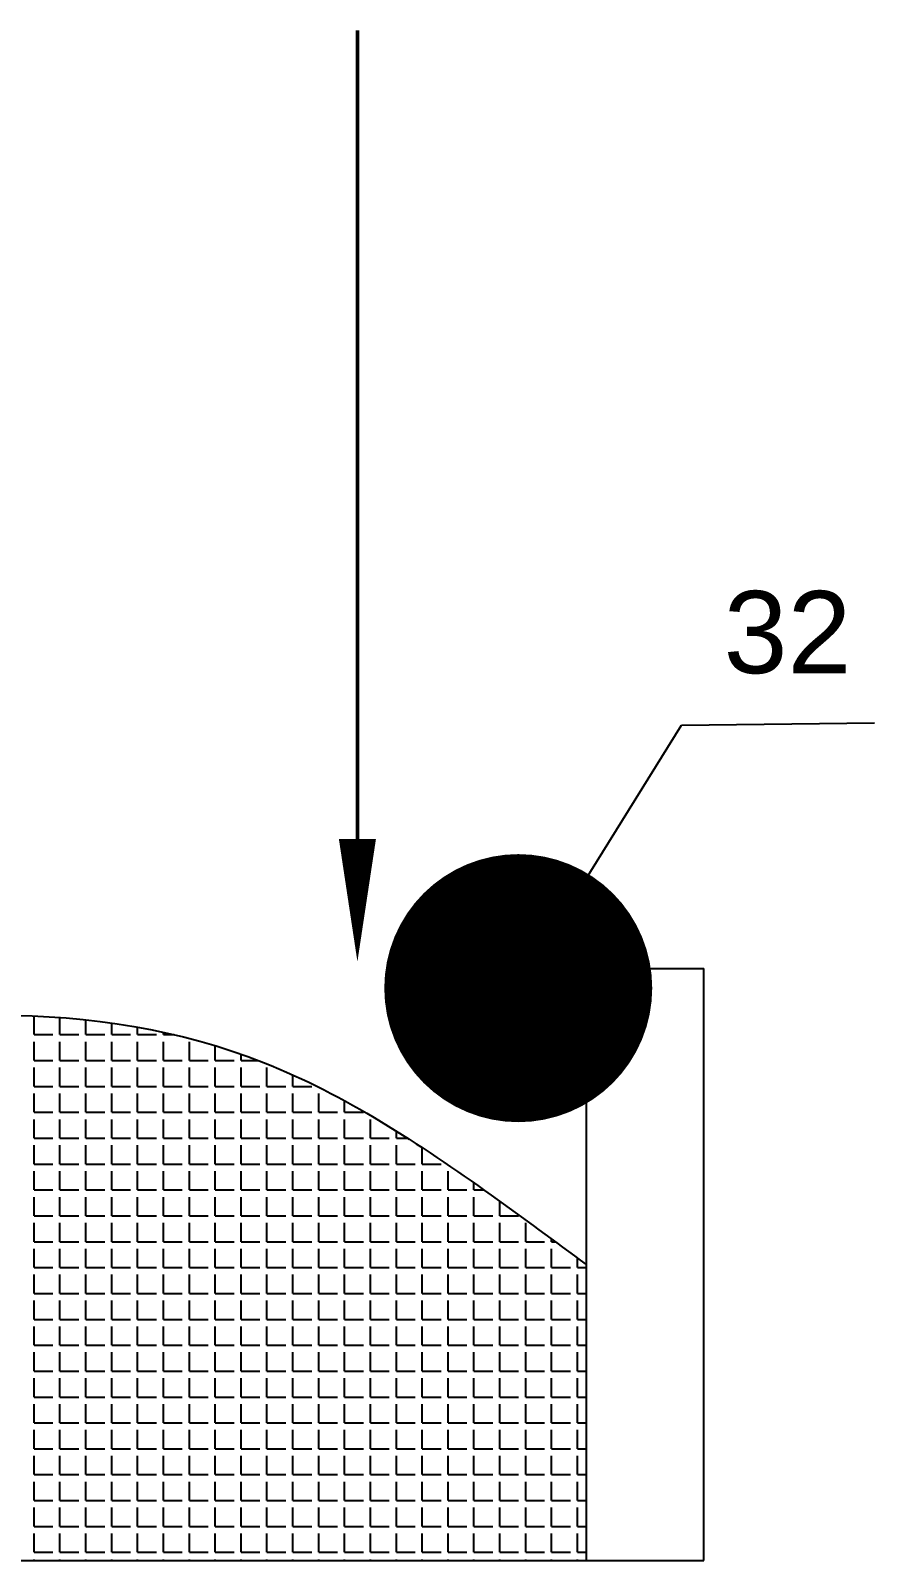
# Model space of a CAD drawing. Header units: millimetres. Extents: x 3322 to 3742, y 971 to 1565.
# Drawn here: x 3413.54 to 3437.16, y 1055.19 to 1097.99 of the extents above; entities that cross this region are included whole.
import ezdxf

# ---------------------------------------------------------------- set-up
doc = ezdxf.new("R2010")
doc.units = ezdxf.units.MM
doc.layers.add('设备', color=7, linetype='Continuous')
doc.layers.add('设备连接线', color=7, linetype='Continuous', lineweight=50)
doc.styles.get("Standard").update_dxf_attribs({"font": 'arial.ttf'})
doc.dimstyles.new('ISO-25', dxfattribs={"dimtxt": 2.5, "dimasz": 2.5, "dimexe": 1.25, "dimexo": 0.625, "dimtad": 1, "dimtxsty": 'Standard', "dimcen": 2.5, "dimadec": 0, "dimazin": 0, "dimtfac": 1, "dimtmove": 0, "dimatfit": 3, "dimfxl": 1, "dimarcsym": 0})

msp = doc.modelspace()

# ---------------------------------------------------------------- hatches: boundary and pattern name
at = {"layer": '设备'}
h = msp.add_hatch(color=256, dxfattribs=at)
edge = h.paths.add_edge_path()
edge.add_arc((3427.191, 1071.212), 0.167, 0, 360)

# ---------------------------------------------------------------- linework, layer by layer
at = {"layer": '设备', "ltscale": 0.5}
for p, q in [((3431.759, 1078.562), (3437.157, 1078.629)), ((3429.089, 1071.749), (3432.378, 1071.749))]:
    msp.add_line(p, q, dxfattribs=at)
at = {"layer": '设备'}
for p, q in [((3429.089, 1071.749), (3429.089, 1055.192)), ((3432.378, 1055.192), (3432.378, 1071.749)), ((3413.637, 1069.902), (3413.637, 1070.423)), ((3414.361, 1069.902), (3414.361, 1070.384)), ((3415.085, 1069.902), (3415.085, 1070.319)), ((3415.809, 1069.902), (3415.809, 1070.23)), ((3416.534, 1069.902), (3416.534, 1070.113)), ((3413.637, 1069.902), (3414.163, 1069.902)), ((3413.637, 1069.178), (3413.637, 1069.705)), ((3414.361, 1069.902), (3414.888, 1069.902)), ((3414.361, 1069.178), (3414.361, 1069.705)), ((3415.085, 1069.902), (3415.612, 1069.902)), ((3415.085, 1069.178), (3415.085, 1069.705)), ((3415.809, 1069.902), (3416.336, 1069.902)), ((3415.809, 1069.178), (3415.809, 1069.705)), ((3416.534, 1069.902), (3417.06, 1069.902)), ((3416.534, 1069.178), (3416.534, 1069.705)), ((3417.258, 1069.902), (3417.258, 1069.97)), ((3417.258, 1069.902), (3417.555, 1069.902)), ((3417.258, 1069.178), (3417.258, 1069.705)), ((3417.982, 1069.178), (3417.982, 1069.705)), ((3418.706, 1069.178), (3418.706, 1069.593)), ((3419.43, 1069.178), (3419.43, 1069.356)), ((3413.637, 1069.178), (3414.163, 1069.178)), ((3413.637, 1068.454), (3413.637, 1068.98)), ((3414.361, 1069.178), (3414.888, 1069.178)), ((3414.361, 1068.454), (3414.361, 1068.98)), ((3415.085, 1069.178), (3415.612, 1069.178)), ((3415.085, 1068.454), (3415.085, 1068.98)), ((3415.809, 1069.178), (3416.336, 1069.178)), ((3415.809, 1068.454), (3415.809, 1068.98)), ((3416.534, 1069.178), (3417.06, 1069.178)), ((3416.534, 1068.454), (3416.534, 1068.98)), ((3417.258, 1069.178), (3417.784, 1069.178)), ((3417.258, 1068.454), (3417.258, 1068.98)), ((3417.982, 1069.178), (3418.509, 1069.178)), ((3417.982, 1068.454), (3417.982, 1068.98)), ((3418.706, 1069.178), (3419.233, 1069.178)), ((3418.706, 1068.454), (3418.706, 1068.98)), ((3419.43, 1069.178), (3419.916, 1069.178)), ((3419.43, 1068.454), (3419.43, 1068.98)), ((3420.155, 1068.454), (3420.155, 1068.98)), ((3413.637, 1068.454), (3414.163, 1068.454)), ((3414.361, 1068.454), (3414.888, 1068.454)), ((3415.085, 1068.454), (3415.612, 1068.454)), ((3415.809, 1068.454), (3416.336, 1068.454)), ((3416.534, 1068.454), (3417.06, 1068.454)), ((3417.258, 1068.454), (3417.784, 1068.454)), ((3417.982, 1068.454), (3418.509, 1068.454)), ((3418.706, 1068.454), (3419.233, 1068.454)), ((3419.43, 1068.454), (3419.957, 1068.454)), ((3420.155, 1068.454), (3420.681, 1068.454)), ((3420.879, 1068.454), (3420.879, 1068.776)), ((3420.879, 1068.454), (3421.406, 1068.454)), ((3413.637, 1067.729), (3413.637, 1068.256)), ((3414.361, 1067.729), (3414.361, 1068.256)), ((3415.085, 1067.729), (3415.085, 1068.256)), ((3415.809, 1067.729), (3415.809, 1068.256)), ((3416.534, 1067.729), (3416.534, 1068.256)), ((3417.258, 1067.729), (3417.258, 1068.256)), ((3417.982, 1067.729), (3417.982, 1068.256)), ((3418.706, 1067.729), (3418.706, 1068.256)), ((3419.43, 1067.729), (3419.43, 1068.256)), ((3420.155, 1067.729), (3420.155, 1068.256)), ((3420.879, 1067.729), (3420.879, 1068.256)), ((3421.603, 1067.729), (3421.603, 1068.256)), ((3422.327, 1067.729), (3422.327, 1068.053)), ((3413.637, 1067.729), (3414.163, 1067.729)), ((3413.637, 1067.005), (3413.637, 1067.532)), ((3414.361, 1067.729), (3414.888, 1067.729)), ((3414.361, 1067.005), (3414.361, 1067.532)), ((3415.085, 1067.729), (3415.612, 1067.729)), ((3415.085, 1067.005), (3415.085, 1067.532)), ((3415.809, 1067.729), (3416.336, 1067.729)), ((3415.809, 1067.005), (3415.809, 1067.532)), ((3416.534, 1067.729), (3417.06, 1067.729)), ((3416.534, 1067.005), (3416.534, 1067.532)), ((3417.258, 1067.729), (3417.784, 1067.729)), ((3417.258, 1067.005), (3417.258, 1067.532)), ((3417.982, 1067.729), (3418.509, 1067.729)), ((3417.982, 1067.005), (3417.982, 1067.532)), ((3418.706, 1067.729), (3419.233, 1067.729)), ((3418.706, 1067.005), (3418.706, 1067.532)), ((3419.43, 1067.729), (3419.957, 1067.729)), ((3419.43, 1067.005), (3419.43, 1067.532)), ((3420.155, 1067.729), (3420.681, 1067.729)), ((3420.155, 1067.005), (3420.155, 1067.532)), ((3420.879, 1067.729), (3421.406, 1067.729)), ((3420.879, 1067.005), (3420.879, 1067.532)), ((3421.603, 1067.729), (3422.13, 1067.729)), ((3421.603, 1067.005), (3421.603, 1067.532)), ((3422.327, 1067.729), (3422.854, 1067.729)), ((3422.327, 1067.005), (3422.327, 1067.532)), ((3423.051, 1067.005), (3423.051, 1067.532)), ((3423.776, 1067.005), (3423.776, 1067.205)), ((3413.637, 1067.005), (3414.163, 1067.005)), ((3413.637, 1066.281), (3413.637, 1066.808)), ((3414.361, 1067.005), (3414.888, 1067.005)), ((3414.361, 1066.281), (3414.361, 1066.808)), ((3415.085, 1067.005), (3415.612, 1067.005)), ((3415.085, 1066.281), (3415.085, 1066.808)), ((3415.809, 1067.005), (3416.336, 1067.005)), ((3415.809, 1066.281), (3415.809, 1066.808)), ((3416.534, 1067.005), (3417.06, 1067.005)), ((3416.534, 1066.281), (3416.534, 1066.808)), ((3417.258, 1067.005), (3417.784, 1067.005)), ((3417.258, 1066.281), (3417.258, 1066.808)), ((3417.982, 1067.005), (3418.509, 1067.005)), ((3417.982, 1066.281), (3417.982, 1066.808)), ((3418.706, 1067.005), (3419.233, 1067.005)), ((3418.706, 1066.281), (3418.706, 1066.808)), ((3419.43, 1067.005), (3419.957, 1067.005)), ((3419.43, 1066.281), (3419.43, 1066.808)), ((3420.155, 1067.005), (3420.681, 1067.005)), ((3420.155, 1066.281), (3420.155, 1066.808)), ((3420.879, 1067.005), (3421.406, 1067.005)), ((3420.879, 1066.281), (3420.879, 1066.808)), ((3421.603, 1067.005), (3422.13, 1067.005)), ((3421.603, 1066.281), (3421.603, 1066.808)), ((3422.327, 1067.005), (3422.854, 1067.005)), ((3422.327, 1066.281), (3422.327, 1066.808)), ((3423.051, 1067.005), (3423.578, 1067.005)), ((3423.051, 1066.281), (3423.051, 1066.808)), ((3423.776, 1067.005), (3424.091, 1067.005)), ((3423.776, 1066.281), (3423.776, 1066.808)), ((3424.5, 1066.281), (3424.5, 1066.741)), ((3413.637, 1066.281), (3414.163, 1066.281)), ((3414.361, 1066.281), (3414.888, 1066.281)), ((3415.085, 1066.281), (3415.612, 1066.281)), ((3415.809, 1066.281), (3416.336, 1066.281)), ((3416.534, 1066.281), (3417.06, 1066.281)), ((3417.258, 1066.281), (3417.784, 1066.281)), ((3417.982, 1066.281), (3418.509, 1066.281)), ((3418.706, 1066.281), (3419.233, 1066.281)), ((3419.43, 1066.281), (3419.957, 1066.281)), ((3420.155, 1066.281), (3420.681, 1066.281)), ((3420.879, 1066.281), (3421.406, 1066.281)), ((3421.603, 1066.281), (3422.13, 1066.281)), ((3422.327, 1066.281), (3422.854, 1066.281)), ((3423.051, 1066.281), (3423.578, 1066.281)), ((3423.776, 1066.281), (3424.302, 1066.281)), ((3424.5, 1066.281), (3425.027, 1066.281)), ((3413.637, 1065.557), (3413.637, 1066.084)), ((3414.361, 1065.557), (3414.361, 1066.084)), ((3415.085, 1065.557), (3415.085, 1066.084)), ((3415.809, 1065.557), (3415.809, 1066.084)), ((3416.534, 1065.557), (3416.534, 1066.084)), ((3417.258, 1065.557), (3417.258, 1066.084)), ((3417.982, 1065.557), (3417.982, 1066.084)), ((3418.706, 1065.557), (3418.706, 1066.084)), ((3419.43, 1065.557), (3419.43, 1066.084)), ((3420.155, 1065.557), (3420.155, 1066.084)), ((3420.879, 1065.557), (3420.879, 1066.084)), ((3421.603, 1065.557), (3421.603, 1066.084)), ((3422.327, 1065.557), (3422.327, 1066.084)), ((3423.051, 1065.557), (3423.051, 1066.084)), ((3423.776, 1065.557), (3423.776, 1066.084)), ((3424.5, 1065.557), (3424.5, 1066.084)), ((3425.224, 1065.557), (3425.224, 1066.084)), ((3413.637, 1065.557), (3414.163, 1065.557)), ((3413.637, 1064.833), (3413.637, 1065.359)), ((3414.361, 1065.557), (3414.888, 1065.557)), ((3414.361, 1064.833), (3414.361, 1065.359)), ((3415.085, 1065.557), (3415.612, 1065.557)), ((3415.085, 1064.833), (3415.085, 1065.359)), ((3415.809, 1065.557), (3416.336, 1065.557)), ((3415.809, 1064.833), (3415.809, 1065.359)), ((3416.534, 1065.557), (3417.06, 1065.557)), ((3416.534, 1064.833), (3416.534, 1065.359)), ((3417.258, 1065.557), (3417.784, 1065.557)), ((3417.258, 1064.833), (3417.258, 1065.359)), ((3417.982, 1065.557), (3418.509, 1065.557)), ((3417.982, 1064.833), (3417.982, 1065.359)), ((3418.706, 1065.557), (3419.233, 1065.557)), ((3418.706, 1064.833), (3418.706, 1065.359)), ((3419.43, 1065.557), (3419.957, 1065.557)), ((3419.43, 1064.833), (3419.43, 1065.359)), ((3420.155, 1065.557), (3420.681, 1065.557)), ((3420.155, 1064.833), (3420.155, 1065.359)), ((3420.879, 1065.557), (3421.406, 1065.557)), ((3420.879, 1064.833), (3420.879, 1065.359)), ((3421.603, 1065.557), (3422.13, 1065.557)), ((3421.603, 1064.833), (3421.603, 1065.359)), ((3422.327, 1065.557), (3422.854, 1065.557)), ((3422.327, 1064.833), (3422.327, 1065.359)), ((3423.051, 1065.557), (3423.578, 1065.557)), ((3423.051, 1064.833), (3423.051, 1065.359)), ((3423.776, 1065.557), (3424.302, 1065.557)), ((3423.776, 1064.833), (3423.776, 1065.359)), ((3424.5, 1065.557), (3425.027, 1065.557)), ((3424.5, 1064.833), (3424.5, 1065.359)), ((3425.224, 1065.557), (3425.751, 1065.557)), ((3425.224, 1064.833), (3425.224, 1065.359)), ((3425.948, 1065.557), (3425.948, 1065.753)), ((3425.948, 1065.557), (3426.225, 1065.557)), ((3425.948, 1064.833), (3425.948, 1065.359)), ((3426.672, 1064.833), (3426.672, 1065.237)), ((3413.637, 1064.833), (3414.163, 1064.833)), ((3413.637, 1064.108), (3413.637, 1064.635)), ((3414.361, 1064.833), (3414.888, 1064.833)), ((3414.361, 1064.108), (3414.361, 1064.635)), ((3415.085, 1064.833), (3415.612, 1064.833)), ((3415.085, 1064.108), (3415.085, 1064.635)), ((3415.809, 1064.833), (3416.336, 1064.833)), ((3415.809, 1064.108), (3415.809, 1064.635)), ((3416.534, 1064.833), (3417.06, 1064.833)), ((3416.534, 1064.108), (3416.534, 1064.635)), ((3417.258, 1064.833), (3417.784, 1064.833)), ((3417.258, 1064.108), (3417.258, 1064.635)), ((3417.982, 1064.833), (3418.509, 1064.833)), ((3417.982, 1064.108), (3417.982, 1064.635)), ((3418.706, 1064.833), (3419.233, 1064.833)), ((3418.706, 1064.108), (3418.706, 1064.635)), ((3419.43, 1064.833), (3419.957, 1064.833)), ((3419.43, 1064.108), (3419.43, 1064.635)), ((3420.155, 1064.833), (3420.681, 1064.833)), ((3420.155, 1064.108), (3420.155, 1064.635)), ((3420.879, 1064.833), (3421.406, 1064.833)), ((3420.879, 1064.108), (3420.879, 1064.635)), ((3421.603, 1064.833), (3422.13, 1064.833)), ((3421.603, 1064.108), (3421.603, 1064.635)), ((3422.327, 1064.833), (3422.854, 1064.833)), ((3422.327, 1064.108), (3422.327, 1064.635)), ((3423.051, 1064.833), (3423.578, 1064.833)), ((3423.051, 1064.108), (3423.051, 1064.635)), ((3423.776, 1064.833), (3424.302, 1064.833)), ((3423.776, 1064.108), (3423.776, 1064.635)), ((3424.5, 1064.833), (3425.027, 1064.833)), ((3424.5, 1064.108), (3424.5, 1064.635)), ((3425.224, 1064.833), (3425.751, 1064.833)), ((3425.224, 1064.108), (3425.224, 1064.635)), ((3425.948, 1064.833), (3426.475, 1064.833)), ((3425.948, 1064.108), (3425.948, 1064.635)), ((3426.672, 1064.833), (3427.199, 1064.833)), ((3426.672, 1064.108), (3426.672, 1064.635)), ((3427.397, 1064.108), (3427.397, 1064.635)), ((3413.637, 1064.108), (3414.163, 1064.108)), ((3414.361, 1064.108), (3414.888, 1064.108)), ((3415.085, 1064.108), (3415.612, 1064.108)), ((3415.809, 1064.108), (3416.336, 1064.108)), ((3416.534, 1064.108), (3417.06, 1064.108)), ((3417.258, 1064.108), (3417.784, 1064.108)), ((3417.982, 1064.108), (3418.509, 1064.108)), ((3418.706, 1064.108), (3419.233, 1064.108)), ((3419.43, 1064.108), (3419.957, 1064.108)), ((3420.155, 1064.108), (3420.681, 1064.108)), ((3420.879, 1064.108), (3421.406, 1064.108)), ((3421.603, 1064.108), (3422.13, 1064.108)), ((3422.327, 1064.108), (3422.854, 1064.108)), ((3423.051, 1064.108), (3423.578, 1064.108)), ((3423.776, 1064.108), (3424.302, 1064.108)), ((3424.5, 1064.108), (3425.027, 1064.108)), ((3425.224, 1064.108), (3425.751, 1064.108)), ((3425.948, 1064.108), (3426.475, 1064.108)), ((3426.672, 1064.108), (3427.199, 1064.108)), ((3427.397, 1064.108), (3427.923, 1064.108)), ((3428.121, 1064.108), (3428.121, 1064.183)), ((3428.121, 1064.108), (3428.223, 1064.108)), ((3413.637, 1063.384), (3413.637, 1063.911)), ((3414.361, 1063.384), (3414.361, 1063.911)), ((3415.085, 1063.384), (3415.085, 1063.911)), ((3415.809, 1063.384), (3415.809, 1063.911)), ((3416.534, 1063.384), (3416.534, 1063.911)), ((3417.258, 1063.384), (3417.258, 1063.911)), ((3417.982, 1063.384), (3417.982, 1063.911)), ((3418.706, 1063.384), (3418.706, 1063.911)), ((3419.43, 1063.384), (3419.43, 1063.911)), ((3420.155, 1063.384), (3420.155, 1063.911)), ((3420.879, 1063.384), (3420.879, 1063.911)), ((3421.603, 1063.384), (3421.603, 1063.911)), ((3422.327, 1063.384), (3422.327, 1063.911)), ((3423.051, 1063.384), (3423.051, 1063.911)), ((3423.776, 1063.384), (3423.776, 1063.911)), ((3424.5, 1063.384), (3424.5, 1063.911)), ((3425.224, 1063.384), (3425.224, 1063.911)), ((3425.948, 1063.384), (3425.948, 1063.911)), ((3426.672, 1063.384), (3426.672, 1063.911)), ((3427.397, 1063.384), (3427.397, 1063.911)), ((3428.121, 1063.384), (3428.121, 1063.911)), ((3428.845, 1063.384), (3428.845, 1063.65)), ((3413.637, 1063.384), (3414.163, 1063.384)), ((3414.361, 1063.384), (3414.888, 1063.384)), ((3415.085, 1063.384), (3415.612, 1063.384)), ((3415.809, 1063.384), (3416.336, 1063.384)), ((3416.534, 1063.384), (3417.06, 1063.384)), ((3417.258, 1063.384), (3417.784, 1063.384)), ((3417.982, 1063.384), (3418.509, 1063.384)), ((3418.706, 1063.384), (3419.233, 1063.384)), ((3419.43, 1063.384), (3419.957, 1063.384)), ((3420.155, 1063.384), (3420.681, 1063.384)), ((3420.879, 1063.384), (3421.406, 1063.384)), ((3421.603, 1063.384), (3422.13, 1063.384)), ((3422.327, 1063.384), (3422.854, 1063.384)), ((3423.051, 1063.384), (3423.578, 1063.384)), ((3423.776, 1063.384), (3424.302, 1063.384)), ((3424.5, 1063.384), (3425.027, 1063.384)), ((3425.224, 1063.384), (3425.751, 1063.384)), ((3425.948, 1063.384), (3426.475, 1063.384)), ((3426.672, 1063.384), (3427.199, 1063.384)), ((3427.397, 1063.384), (3427.923, 1063.384)), ((3428.121, 1063.384), (3428.648, 1063.384)), ((3428.845, 1063.384), (3429.089, 1063.384)), ((3413.637, 1062.66), (3413.637, 1063.187)), ((3414.361, 1062.66), (3414.361, 1063.187)), ((3415.085, 1062.66), (3415.085, 1063.187)), ((3415.809, 1062.66), (3415.809, 1063.187)), ((3416.534, 1062.66), (3416.534, 1063.187)), ((3417.258, 1062.66), (3417.258, 1063.187)), ((3417.982, 1062.66), (3417.982, 1063.187)), ((3418.706, 1062.66), (3418.706, 1063.187)), ((3419.43, 1062.66), (3419.43, 1063.187)), ((3420.155, 1062.66), (3420.155, 1063.187)), ((3420.879, 1062.66), (3420.879, 1063.187)), ((3421.603, 1062.66), (3421.603, 1063.187)), ((3422.327, 1062.66), (3422.327, 1063.187)), ((3423.051, 1062.66), (3423.051, 1063.187)), ((3423.776, 1062.66), (3423.776, 1063.187)), ((3424.5, 1062.66), (3424.5, 1063.187)), ((3425.224, 1062.66), (3425.224, 1063.187)), ((3425.948, 1062.66), (3425.948, 1063.187)), ((3426.672, 1062.66), (3426.672, 1063.187)), ((3427.397, 1062.66), (3427.397, 1063.187)), ((3428.121, 1062.66), (3428.121, 1063.187)), ((3428.845, 1062.66), (3428.845, 1063.187)), ((3413.637, 1062.66), (3414.163, 1062.66)), ((3413.637, 1061.936), (3413.637, 1062.463)), ((3414.361, 1062.66), (3414.888, 1062.66)), ((3414.361, 1061.936), (3414.361, 1062.463)), ((3415.085, 1062.66), (3415.612, 1062.66)), ((3415.085, 1061.936), (3415.085, 1062.463)), ((3415.809, 1062.66), (3416.336, 1062.66)), ((3415.809, 1061.936), (3415.809, 1062.463)), ((3416.534, 1062.66), (3417.06, 1062.66)), ((3416.534, 1061.936), (3416.534, 1062.463)), ((3417.258, 1062.66), (3417.784, 1062.66)), ((3417.258, 1061.936), (3417.258, 1062.463)), ((3417.982, 1062.66), (3418.509, 1062.66)), ((3417.982, 1061.936), (3417.982, 1062.463)), ((3418.706, 1062.66), (3419.233, 1062.66)), ((3418.706, 1061.936), (3418.706, 1062.463)), ((3419.43, 1062.66), (3419.957, 1062.66)), ((3419.43, 1061.936), (3419.43, 1062.463)), ((3420.155, 1062.66), (3420.681, 1062.66)), ((3420.155, 1061.936), (3420.155, 1062.463)), ((3420.879, 1062.66), (3421.406, 1062.66)), ((3420.879, 1061.936), (3420.879, 1062.463)), ((3421.603, 1062.66), (3422.13, 1062.66)), ((3421.603, 1061.936), (3421.603, 1062.463)), ((3422.327, 1062.66), (3422.854, 1062.66)), ((3422.327, 1061.936), (3422.327, 1062.463)), ((3423.051, 1062.66), (3423.578, 1062.66)), ((3423.051, 1061.936), (3423.051, 1062.463)), ((3423.776, 1062.66), (3424.302, 1062.66)), ((3423.776, 1061.936), (3423.776, 1062.463)), ((3424.5, 1062.66), (3425.027, 1062.66)), ((3424.5, 1061.936), (3424.5, 1062.463)), ((3425.224, 1062.66), (3425.751, 1062.66)), ((3425.224, 1061.936), (3425.224, 1062.463)), ((3425.948, 1062.66), (3426.475, 1062.66)), ((3425.948, 1061.936), (3425.948, 1062.463)), ((3426.672, 1062.66), (3427.199, 1062.66)), ((3426.672, 1061.936), (3426.672, 1062.463)), ((3427.397, 1062.66), (3427.923, 1062.66)), ((3427.397, 1061.936), (3427.397, 1062.463)), ((3428.121, 1062.66), (3428.648, 1062.66)), ((3428.121, 1061.936), (3428.121, 1062.463)), ((3428.845, 1062.66), (3429.089, 1062.66)), ((3428.845, 1061.936), (3428.845, 1062.463)), ((3413.637, 1061.936), (3414.163, 1061.936)), ((3414.361, 1061.936), (3414.888, 1061.936)), ((3415.085, 1061.936), (3415.612, 1061.936)), ((3415.809, 1061.936), (3416.336, 1061.936)), ((3416.534, 1061.936), (3417.06, 1061.936)), ((3417.258, 1061.936), (3417.784, 1061.936)), ((3417.982, 1061.936), (3418.509, 1061.936)), ((3418.706, 1061.936), (3419.233, 1061.936)), ((3419.43, 1061.936), (3419.957, 1061.936)), ((3420.155, 1061.936), (3420.681, 1061.936)), ((3420.879, 1061.936), (3421.406, 1061.936)), ((3421.603, 1061.936), (3422.13, 1061.936)), ((3422.327, 1061.936), (3422.854, 1061.936)), ((3423.051, 1061.936), (3423.578, 1061.936)), ((3423.776, 1061.936), (3424.302, 1061.936)), ((3424.5, 1061.936), (3425.027, 1061.936)), ((3425.224, 1061.936), (3425.751, 1061.936)), ((3425.948, 1061.936), (3426.475, 1061.936)), ((3426.672, 1061.936), (3427.199, 1061.936)), ((3427.397, 1061.936), (3427.923, 1061.936)), ((3428.121, 1061.936), (3428.648, 1061.936)), ((3428.845, 1061.936), (3429.089, 1061.936)), ((3413.637, 1061.212), (3413.637, 1061.738)), ((3414.361, 1061.212), (3414.361, 1061.738)), ((3415.085, 1061.212), (3415.085, 1061.738)), ((3415.809, 1061.212), (3415.809, 1061.738)), ((3416.534, 1061.212), (3416.534, 1061.738)), ((3417.258, 1061.212), (3417.258, 1061.738)), ((3417.982, 1061.212), (3417.982, 1061.738)), ((3418.706, 1061.212), (3418.706, 1061.738)), ((3419.43, 1061.212), (3419.43, 1061.738)), ((3420.155, 1061.212), (3420.155, 1061.738)), ((3420.879, 1061.212), (3420.879, 1061.738)), ((3421.603, 1061.212), (3421.603, 1061.738)), ((3422.327, 1061.212), (3422.327, 1061.738)), ((3423.051, 1061.212), (3423.051, 1061.738)), ((3423.776, 1061.212), (3423.776, 1061.738)), ((3424.5, 1061.212), (3424.5, 1061.738)), ((3425.224, 1061.212), (3425.224, 1061.738)), ((3425.948, 1061.212), (3425.948, 1061.738)), ((3426.672, 1061.212), (3426.672, 1061.738)), ((3427.397, 1061.212), (3427.397, 1061.738)), ((3428.121, 1061.212), (3428.121, 1061.738)), ((3428.845, 1061.212), (3428.845, 1061.738)), ((3413.637, 1061.212), (3414.163, 1061.212)), ((3414.361, 1061.212), (3414.888, 1061.212)), ((3415.085, 1061.212), (3415.612, 1061.212)), ((3415.809, 1061.212), (3416.336, 1061.212)), ((3416.534, 1061.212), (3417.06, 1061.212)), ((3417.258, 1061.212), (3417.784, 1061.212)), ((3417.982, 1061.212), (3418.509, 1061.212)), ((3418.706, 1061.212), (3419.233, 1061.212)), ((3419.43, 1061.212), (3419.957, 1061.212)), ((3420.155, 1061.212), (3420.681, 1061.212)), ((3420.879, 1061.212), (3421.406, 1061.212)), ((3421.603, 1061.212), (3422.13, 1061.212)), ((3422.327, 1061.212), (3422.854, 1061.212)), ((3423.051, 1061.212), (3423.578, 1061.212)), ((3423.776, 1061.212), (3424.302, 1061.212)), ((3424.5, 1061.212), (3425.027, 1061.212)), ((3425.224, 1061.212), (3425.751, 1061.212)), ((3425.948, 1061.212), (3426.475, 1061.212)), ((3426.672, 1061.212), (3427.199, 1061.212)), ((3427.397, 1061.212), (3427.923, 1061.212)), ((3428.121, 1061.212), (3428.648, 1061.212)), ((3428.845, 1061.212), (3429.089, 1061.212)), ((3413.637, 1060.487), (3413.637, 1061.014)), ((3414.361, 1060.487), (3414.361, 1061.014)), ((3415.085, 1060.487), (3415.085, 1061.014)), ((3415.809, 1060.487), (3415.809, 1061.014)), ((3416.534, 1060.487), (3416.534, 1061.014)), ((3417.258, 1060.487), (3417.258, 1061.014)), ((3417.982, 1060.487), (3417.982, 1061.014)), ((3418.706, 1060.487), (3418.706, 1061.014)), ((3419.43, 1060.487), (3419.43, 1061.014)), ((3420.155, 1060.487), (3420.155, 1061.014)), ((3420.879, 1060.487), (3420.879, 1061.014)), ((3421.603, 1060.487), (3421.603, 1061.014)), ((3422.327, 1060.487), (3422.327, 1061.014)), ((3423.051, 1060.487), (3423.051, 1061.014)), ((3423.776, 1060.487), (3423.776, 1061.014)), ((3424.5, 1060.487), (3424.5, 1061.014)), ((3425.224, 1060.487), (3425.224, 1061.014)), ((3425.948, 1060.487), (3425.948, 1061.014)), ((3426.672, 1060.487), (3426.672, 1061.014)), ((3427.397, 1060.487), (3427.397, 1061.014)), ((3428.121, 1060.487), (3428.121, 1061.014)), ((3428.845, 1060.487), (3428.845, 1061.014)), ((3413.637, 1060.487), (3414.163, 1060.487)), ((3413.637, 1059.763), (3413.637, 1060.29)), ((3414.361, 1060.487), (3414.888, 1060.487)), ((3414.361, 1059.763), (3414.361, 1060.29)), ((3415.085, 1060.487), (3415.612, 1060.487)), ((3415.085, 1059.763), (3415.085, 1060.29)), ((3415.809, 1060.487), (3416.336, 1060.487)), ((3415.809, 1059.763), (3415.809, 1060.29)), ((3416.534, 1060.487), (3417.06, 1060.487)), ((3416.534, 1059.763), (3416.534, 1060.29)), ((3417.258, 1060.487), (3417.784, 1060.487)), ((3417.258, 1059.763), (3417.258, 1060.29)), ((3417.982, 1060.487), (3418.509, 1060.487)), ((3417.982, 1059.763), (3417.982, 1060.29)), ((3418.706, 1060.487), (3419.233, 1060.487)), ((3418.706, 1059.763), (3418.706, 1060.29)), ((3419.43, 1060.487), (3419.957, 1060.487)), ((3419.43, 1059.763), (3419.43, 1060.29)), ((3420.155, 1060.487), (3420.681, 1060.487)), ((3420.155, 1059.763), (3420.155, 1060.29)), ((3420.879, 1060.487), (3421.406, 1060.487)), ((3420.879, 1059.763), (3420.879, 1060.29)), ((3421.603, 1060.487), (3422.13, 1060.487)), ((3421.603, 1059.763), (3421.603, 1060.29)), ((3422.327, 1060.487), (3422.854, 1060.487)), ((3422.327, 1059.763), (3422.327, 1060.29)), ((3423.051, 1060.487), (3423.578, 1060.487)), ((3423.051, 1059.763), (3423.051, 1060.29)), ((3423.776, 1060.487), (3424.302, 1060.487)), ((3423.776, 1059.763), (3423.776, 1060.29)), ((3424.5, 1060.487), (3425.027, 1060.487)), ((3424.5, 1059.763), (3424.5, 1060.29)), ((3425.224, 1060.487), (3425.751, 1060.487)), ((3425.224, 1059.763), (3425.224, 1060.29)), ((3425.948, 1060.487), (3426.475, 1060.487)), ((3425.948, 1059.763), (3425.948, 1060.29)), ((3426.672, 1060.487), (3427.199, 1060.487)), ((3426.672, 1059.763), (3426.672, 1060.29)), ((3427.397, 1060.487), (3427.923, 1060.487)), ((3427.397, 1059.763), (3427.397, 1060.29)), ((3428.121, 1060.487), (3428.648, 1060.487)), ((3428.121, 1059.763), (3428.121, 1060.29)), ((3428.845, 1060.487), (3429.089, 1060.487)), ((3428.845, 1059.763), (3428.845, 1060.29)), ((3413.637, 1059.763), (3414.163, 1059.763)), ((3413.637, 1059.039), (3413.637, 1059.566)), ((3414.361, 1059.763), (3414.888, 1059.763)), ((3414.361, 1059.039), (3414.361, 1059.566)), ((3415.085, 1059.763), (3415.612, 1059.763)), ((3415.085, 1059.039), (3415.085, 1059.566)), ((3415.809, 1059.763), (3416.336, 1059.763)), ((3415.809, 1059.039), (3415.809, 1059.566)), ((3416.534, 1059.763), (3417.06, 1059.763)), ((3416.534, 1059.039), (3416.534, 1059.566)), ((3417.258, 1059.763), (3417.784, 1059.763)), ((3417.258, 1059.039), (3417.258, 1059.566)), ((3417.982, 1059.763), (3418.509, 1059.763)), ((3417.982, 1059.039), (3417.982, 1059.566)), ((3418.706, 1059.763), (3419.233, 1059.763)), ((3418.706, 1059.039), (3418.706, 1059.566)), ((3419.43, 1059.763), (3419.957, 1059.763)), ((3419.43, 1059.039), (3419.43, 1059.566)), ((3420.155, 1059.763), (3420.681, 1059.763)), ((3420.155, 1059.039), (3420.155, 1059.566)), ((3420.879, 1059.763), (3421.406, 1059.763)), ((3420.879, 1059.039), (3420.879, 1059.566)), ((3421.603, 1059.763), (3422.13, 1059.763)), ((3421.603, 1059.039), (3421.603, 1059.566)), ((3422.327, 1059.763), (3422.854, 1059.763)), ((3422.327, 1059.039), (3422.327, 1059.566)), ((3423.051, 1059.763), (3423.578, 1059.763)), ((3423.051, 1059.039), (3423.051, 1059.566)), ((3423.776, 1059.763), (3424.302, 1059.763)), ((3423.776, 1059.039), (3423.776, 1059.566)), ((3424.5, 1059.763), (3425.027, 1059.763)), ((3424.5, 1059.039), (3424.5, 1059.566)), ((3425.224, 1059.763), (3425.751, 1059.763)), ((3425.224, 1059.039), (3425.224, 1059.566)), ((3425.948, 1059.763), (3426.475, 1059.763)), ((3425.948, 1059.039), (3425.948, 1059.566)), ((3426.672, 1059.763), (3427.199, 1059.763)), ((3426.672, 1059.039), (3426.672, 1059.566)), ((3427.397, 1059.763), (3427.923, 1059.763)), ((3427.397, 1059.039), (3427.397, 1059.566)), ((3428.121, 1059.763), (3428.648, 1059.763)), ((3428.121, 1059.039), (3428.121, 1059.566)), ((3428.845, 1059.763), (3429.089, 1059.763)), ((3428.845, 1059.039), (3428.845, 1059.566)), ((3413.637, 1059.039), (3414.163, 1059.039)), ((3414.361, 1059.039), (3414.888, 1059.039)), ((3415.085, 1059.039), (3415.612, 1059.039)), ((3415.809, 1059.039), (3416.336, 1059.039)), ((3416.534, 1059.039), (3417.06, 1059.039)), ((3417.258, 1059.039), (3417.784, 1059.039)), ((3417.982, 1059.039), (3418.509, 1059.039)), ((3418.706, 1059.039), (3419.233, 1059.039)), ((3419.43, 1059.039), (3419.957, 1059.039)), ((3420.155, 1059.039), (3420.681, 1059.039)), ((3420.879, 1059.039), (3421.406, 1059.039)), ((3421.603, 1059.039), (3422.13, 1059.039)), ((3422.327, 1059.039), (3422.854, 1059.039)), ((3423.051, 1059.039), (3423.578, 1059.039)), ((3423.776, 1059.039), (3424.302, 1059.039)), ((3424.5, 1059.039), (3425.027, 1059.039)), ((3425.224, 1059.039), (3425.751, 1059.039)), ((3425.948, 1059.039), (3426.475, 1059.039)), ((3426.672, 1059.039), (3427.199, 1059.039)), ((3427.397, 1059.039), (3427.923, 1059.039)), ((3428.121, 1059.039), (3428.648, 1059.039)), ((3428.845, 1059.039), (3429.089, 1059.039)), ((3413.637, 1058.315), (3413.637, 1058.841)), ((3414.361, 1058.315), (3414.361, 1058.841)), ((3415.085, 1058.315), (3415.085, 1058.841)), ((3415.809, 1058.315), (3415.809, 1058.841)), ((3416.534, 1058.315), (3416.534, 1058.841)), ((3417.258, 1058.315), (3417.258, 1058.841)), ((3417.982, 1058.315), (3417.982, 1058.841)), ((3418.706, 1058.315), (3418.706, 1058.841)), ((3419.43, 1058.315), (3419.43, 1058.841)), ((3420.155, 1058.315), (3420.155, 1058.841)), ((3420.879, 1058.315), (3420.879, 1058.841)), ((3421.603, 1058.315), (3421.603, 1058.841)), ((3422.327, 1058.315), (3422.327, 1058.841)), ((3423.051, 1058.315), (3423.051, 1058.841)), ((3423.776, 1058.315), (3423.776, 1058.841)), ((3424.5, 1058.315), (3424.5, 1058.841)), ((3425.224, 1058.315), (3425.224, 1058.841)), ((3425.948, 1058.315), (3425.948, 1058.841)), ((3426.672, 1058.315), (3426.672, 1058.841)), ((3427.397, 1058.315), (3427.397, 1058.841)), ((3428.121, 1058.315), (3428.121, 1058.841)), ((3428.845, 1058.315), (3428.845, 1058.841)), ((3413.637, 1058.315), (3414.163, 1058.315)), ((3413.637, 1057.591), (3413.637, 1058.117)), ((3414.361, 1058.315), (3414.888, 1058.315)), ((3414.361, 1057.591), (3414.361, 1058.117)), ((3415.085, 1058.315), (3415.612, 1058.315)), ((3415.085, 1057.591), (3415.085, 1058.117)), ((3415.809, 1058.315), (3416.336, 1058.315)), ((3415.809, 1057.591), (3415.809, 1058.117)), ((3416.534, 1058.315), (3417.06, 1058.315)), ((3416.534, 1057.591), (3416.534, 1058.117)), ((3417.258, 1058.315), (3417.784, 1058.315)), ((3417.258, 1057.591), (3417.258, 1058.117)), ((3417.982, 1058.315), (3418.509, 1058.315)), ((3417.982, 1057.591), (3417.982, 1058.117)), ((3418.706, 1058.315), (3419.233, 1058.315)), ((3418.706, 1057.591), (3418.706, 1058.117)), ((3419.43, 1058.315), (3419.957, 1058.315)), ((3419.43, 1057.591), (3419.43, 1058.117)), ((3420.155, 1058.315), (3420.681, 1058.315)), ((3420.155, 1057.591), (3420.155, 1058.117)), ((3420.879, 1058.315), (3421.406, 1058.315)), ((3420.879, 1057.591), (3420.879, 1058.117)), ((3421.603, 1058.315), (3422.13, 1058.315)), ((3421.603, 1057.591), (3421.603, 1058.117)), ((3422.327, 1058.315), (3422.854, 1058.315)), ((3422.327, 1057.591), (3422.327, 1058.117)), ((3423.051, 1058.315), (3423.578, 1058.315)), ((3423.051, 1057.591), (3423.051, 1058.117)), ((3423.776, 1058.315), (3424.302, 1058.315)), ((3423.776, 1057.591), (3423.776, 1058.117)), ((3424.5, 1058.315), (3425.027, 1058.315)), ((3424.5, 1057.591), (3424.5, 1058.117)), ((3425.224, 1058.315), (3425.751, 1058.315)), ((3425.224, 1057.591), (3425.224, 1058.117)), ((3425.948, 1058.315), (3426.475, 1058.315)), ((3425.948, 1057.591), (3425.948, 1058.117)), ((3426.672, 1058.315), (3427.199, 1058.315)), ((3426.672, 1057.591), (3426.672, 1058.117)), ((3427.397, 1058.315), (3427.923, 1058.315)), ((3427.397, 1057.591), (3427.397, 1058.117)), ((3428.121, 1058.315), (3428.648, 1058.315)), ((3428.121, 1057.591), (3428.121, 1058.117)), ((3428.845, 1058.315), (3429.089, 1058.315)), ((3428.845, 1057.591), (3428.845, 1058.117)), ((3413.637, 1057.591), (3414.163, 1057.591)), ((3413.637, 1056.866), (3413.637, 1057.393)), ((3414.361, 1057.591), (3414.888, 1057.591)), ((3414.361, 1056.866), (3414.361, 1057.393)), ((3415.085, 1057.591), (3415.612, 1057.591)), ((3415.085, 1056.866), (3415.085, 1057.393)), ((3415.809, 1057.591), (3416.336, 1057.591)), ((3415.809, 1056.866), (3415.809, 1057.393)), ((3416.534, 1057.591), (3417.06, 1057.591)), ((3416.534, 1056.866), (3416.534, 1057.393)), ((3417.258, 1057.591), (3417.784, 1057.591)), ((3417.258, 1056.866), (3417.258, 1057.393)), ((3417.982, 1057.591), (3418.509, 1057.591)), ((3417.982, 1056.866), (3417.982, 1057.393)), ((3418.706, 1057.591), (3419.233, 1057.591)), ((3418.706, 1056.866), (3418.706, 1057.393)), ((3419.43, 1057.591), (3419.957, 1057.591)), ((3419.43, 1056.866), (3419.43, 1057.393)), ((3420.155, 1057.591), (3420.681, 1057.591)), ((3420.155, 1056.866), (3420.155, 1057.393)), ((3420.879, 1057.591), (3421.406, 1057.591)), ((3420.879, 1056.866), (3420.879, 1057.393)), ((3421.603, 1057.591), (3422.13, 1057.591)), ((3421.603, 1056.866), (3421.603, 1057.393)), ((3422.327, 1057.591), (3422.854, 1057.591)), ((3422.327, 1056.866), (3422.327, 1057.393)), ((3423.051, 1057.591), (3423.578, 1057.591)), ((3423.051, 1056.866), (3423.051, 1057.393)), ((3423.776, 1057.591), (3424.302, 1057.591)), ((3423.776, 1056.866), (3423.776, 1057.393)), ((3424.5, 1057.591), (3425.027, 1057.591)), ((3424.5, 1056.866), (3424.5, 1057.393)), ((3425.224, 1057.591), (3425.751, 1057.591)), ((3425.224, 1056.866), (3425.224, 1057.393)), ((3425.948, 1057.591), (3426.475, 1057.591)), ((3425.948, 1056.866), (3425.948, 1057.393)), ((3426.672, 1057.591), (3427.199, 1057.591)), ((3426.672, 1056.866), (3426.672, 1057.393)), ((3427.397, 1057.591), (3427.923, 1057.591)), ((3427.397, 1056.866), (3427.397, 1057.393)), ((3428.121, 1057.591), (3428.648, 1057.591)), ((3428.121, 1056.866), (3428.121, 1057.393)), ((3428.845, 1057.591), (3429.089, 1057.591)), ((3428.845, 1056.866), (3428.845, 1057.393)), ((3413.637, 1056.866), (3414.163, 1056.866)), ((3414.361, 1056.866), (3414.888, 1056.866)), ((3415.085, 1056.866), (3415.612, 1056.866)), ((3415.809, 1056.866), (3416.336, 1056.866)), ((3416.534, 1056.866), (3417.06, 1056.866)), ((3417.258, 1056.866), (3417.784, 1056.866)), ((3417.982, 1056.866), (3418.509, 1056.866)), ((3418.706, 1056.866), (3419.233, 1056.866)), ((3419.43, 1056.866), (3419.957, 1056.866)), ((3420.155, 1056.866), (3420.681, 1056.866)), ((3420.879, 1056.866), (3421.406, 1056.866)), ((3421.603, 1056.866), (3422.13, 1056.866)), ((3422.327, 1056.866), (3422.854, 1056.866)), ((3423.051, 1056.866), (3423.578, 1056.866)), ((3423.776, 1056.866), (3424.302, 1056.866)), ((3424.5, 1056.866), (3425.027, 1056.866)), ((3425.224, 1056.866), (3425.751, 1056.866)), ((3425.948, 1056.866), (3426.475, 1056.866)), ((3426.672, 1056.866), (3427.199, 1056.866)), ((3427.397, 1056.866), (3427.923, 1056.866)), ((3428.121, 1056.866), (3428.648, 1056.866)), ((3428.845, 1056.866), (3429.089, 1056.866)), ((3413.637, 1056.142), (3413.637, 1056.669)), ((3414.361, 1056.142), (3414.361, 1056.669)), ((3415.085, 1056.142), (3415.085, 1056.669)), ((3415.809, 1056.142), (3415.809, 1056.669)), ((3416.534, 1056.142), (3416.534, 1056.669)), ((3417.258, 1056.142), (3417.258, 1056.669)), ((3417.982, 1056.142), (3417.982, 1056.669)), ((3418.706, 1056.142), (3418.706, 1056.669)), ((3419.43, 1056.142), (3419.43, 1056.669)), ((3420.155, 1056.142), (3420.155, 1056.669)), ((3420.879, 1056.142), (3420.879, 1056.669)), ((3421.603, 1056.142), (3421.603, 1056.669)), ((3422.327, 1056.142), (3422.327, 1056.669)), ((3423.051, 1056.142), (3423.051, 1056.669)), ((3423.776, 1056.142), (3423.776, 1056.669)), ((3424.5, 1056.142), (3424.5, 1056.669)), ((3425.224, 1056.142), (3425.224, 1056.669)), ((3425.948, 1056.142), (3425.948, 1056.669)), ((3426.672, 1056.142), (3426.672, 1056.669)), ((3427.397, 1056.142), (3427.397, 1056.669)), ((3428.121, 1056.142), (3428.121, 1056.669)), ((3428.845, 1056.142), (3428.845, 1056.669)), ((3413.637, 1056.142), (3414.163, 1056.142)), ((3413.637, 1055.418), (3413.637, 1055.945)), ((3414.361, 1056.142), (3414.888, 1056.142)), ((3414.361, 1055.418), (3414.361, 1055.945)), ((3415.085, 1056.142), (3415.612, 1056.142)), ((3415.085, 1055.418), (3415.085, 1055.945)), ((3415.809, 1056.142), (3416.336, 1056.142)), ((3415.809, 1055.418), (3415.809, 1055.945)), ((3416.534, 1056.142), (3417.06, 1056.142)), ((3416.534, 1055.418), (3416.534, 1055.945)), ((3417.258, 1056.142), (3417.784, 1056.142)), ((3417.258, 1055.418), (3417.258, 1055.945)), ((3417.982, 1056.142), (3418.509, 1056.142)), ((3417.982, 1055.418), (3417.982, 1055.945)), ((3418.706, 1056.142), (3419.233, 1056.142)), ((3418.706, 1055.418), (3418.706, 1055.945)), ((3419.43, 1056.142), (3419.957, 1056.142)), ((3419.43, 1055.418), (3419.43, 1055.945)), ((3420.155, 1056.142), (3420.681, 1056.142)), ((3420.155, 1055.418), (3420.155, 1055.945)), ((3420.879, 1056.142), (3421.406, 1056.142)), ((3420.879, 1055.418), (3420.879, 1055.945)), ((3421.603, 1056.142), (3422.13, 1056.142)), ((3421.603, 1055.418), (3421.603, 1055.945)), ((3422.327, 1056.142), (3422.854, 1056.142)), ((3422.327, 1055.418), (3422.327, 1055.945)), ((3423.051, 1056.142), (3423.578, 1056.142)), ((3423.051, 1055.418), (3423.051, 1055.945)), ((3423.776, 1056.142), (3424.302, 1056.142)), ((3423.776, 1055.418), (3423.776, 1055.945)), ((3424.5, 1056.142), (3425.027, 1056.142)), ((3424.5, 1055.418), (3424.5, 1055.945)), ((3425.224, 1056.142), (3425.751, 1056.142)), ((3425.224, 1055.418), (3425.224, 1055.945)), ((3425.948, 1056.142), (3426.475, 1056.142)), ((3425.948, 1055.418), (3425.948, 1055.945)), ((3426.672, 1056.142), (3427.199, 1056.142)), ((3426.672, 1055.418), (3426.672, 1055.945)), ((3427.397, 1056.142), (3427.923, 1056.142)), ((3427.397, 1055.418), (3427.397, 1055.945)), ((3428.121, 1056.142), (3428.648, 1056.142)), ((3428.121, 1055.418), (3428.121, 1055.945)), ((3428.845, 1056.142), (3429.089, 1056.142)), ((3428.845, 1055.418), (3428.845, 1055.945)), ((3389.509, 1055.192), (3432.378, 1055.192)), ((3413.637, 1055.418), (3414.163, 1055.418)), ((3413.637, 1055.192), (3413.637, 1055.22)), ((3414.361, 1055.418), (3414.888, 1055.418)), ((3414.361, 1055.192), (3414.361, 1055.22)), ((3415.085, 1055.418), (3415.612, 1055.418)), ((3415.085, 1055.192), (3415.085, 1055.22)), ((3415.809, 1055.418), (3416.336, 1055.418)), ((3415.809, 1055.192), (3415.809, 1055.22)), ((3416.534, 1055.418), (3417.06, 1055.418)), ((3416.534, 1055.192), (3416.534, 1055.22)), ((3417.258, 1055.418), (3417.784, 1055.418)), ((3417.258, 1055.192), (3417.258, 1055.22)), ((3417.982, 1055.418), (3418.509, 1055.418)), ((3417.982, 1055.192), (3417.982, 1055.22)), ((3418.706, 1055.418), (3419.233, 1055.418)), ((3418.706, 1055.192), (3418.706, 1055.22)), ((3419.43, 1055.418), (3419.957, 1055.418)), ((3419.43, 1055.192), (3419.43, 1055.22)), ((3420.155, 1055.418), (3420.681, 1055.418)), ((3420.155, 1055.192), (3420.155, 1055.22)), ((3420.879, 1055.418), (3421.406, 1055.418)), ((3420.879, 1055.192), (3420.879, 1055.22)), ((3421.603, 1055.418), (3422.13, 1055.418)), ((3421.603, 1055.192), (3421.603, 1055.22)), ((3422.327, 1055.418), (3422.854, 1055.418)), ((3422.327, 1055.192), (3422.327, 1055.22)), ((3423.051, 1055.418), (3423.578, 1055.418)), ((3423.051, 1055.192), (3423.051, 1055.22)), ((3423.776, 1055.418), (3424.302, 1055.418)), ((3423.776, 1055.192), (3423.776, 1055.22)), ((3424.5, 1055.418), (3425.027, 1055.418)), ((3424.5, 1055.192), (3424.5, 1055.22)), ((3425.224, 1055.418), (3425.751, 1055.418)), ((3425.224, 1055.192), (3425.224, 1055.22)), ((3425.948, 1055.418), (3426.475, 1055.418)), ((3425.948, 1055.192), (3425.948, 1055.22)), ((3426.672, 1055.418), (3427.199, 1055.418)), ((3426.672, 1055.192), (3426.672, 1055.22)), ((3427.397, 1055.418), (3427.923, 1055.418)), ((3427.397, 1055.192), (3427.397, 1055.22)), ((3428.121, 1055.418), (3428.648, 1055.418)), ((3428.121, 1055.192), (3428.121, 1055.22)), ((3428.845, 1055.418), (3429.089, 1055.418)), ((3428.845, 1055.192), (3428.845, 1055.22))]:
    msp.add_line(p, q, dxfattribs=at)
msp.add_spline([(3395.035, 1060.705), (3398.817, 1065.585), (3405.013, 1069.122), (3420.06, 1069.122), (3426.433, 1065.409), (3429.089, 1063.47)], degree=3, dxfattribs=at)
at = {"layer": '设备连接线', "lineweight": 50, "ltscale": 0.5}
msp.add_line((3422.686, 1097.994), (3422.686, 1075.373), dxfattribs=at)
at = {"layer": '设备连接线'}
msp.add_lwpolyline([(3422.686, 1075.373, 1.037, 0, 0), (3422.686, 1071.944, 0, 0, 0)], format="xyseb", dxfattribs=at)

# ---------------------------------------------------------------- texts
at = {"layer": '设备', "ltscale": 0.5, "insert": (3432.937, 1082.315), "char_height": 2.3, "width": 3.52023, "attachment_point": 1}
msp.add_mtext('32', dxfattribs=at)

# ---------------------------------------------------------------- leaders
at = {"layer": '设备', "ltscale": 0.5}
msp.add_leader([(3427.188, 1071.203), (3431.759, 1078.562)], dimstyle='ISO-25', override={"dimasz": 30, "dimgap": 0.625, "dimtad": 0, "dimldrblk": 'DotSmall'}, dxfattribs=at)

doc.saveas('drawing.dxf')
